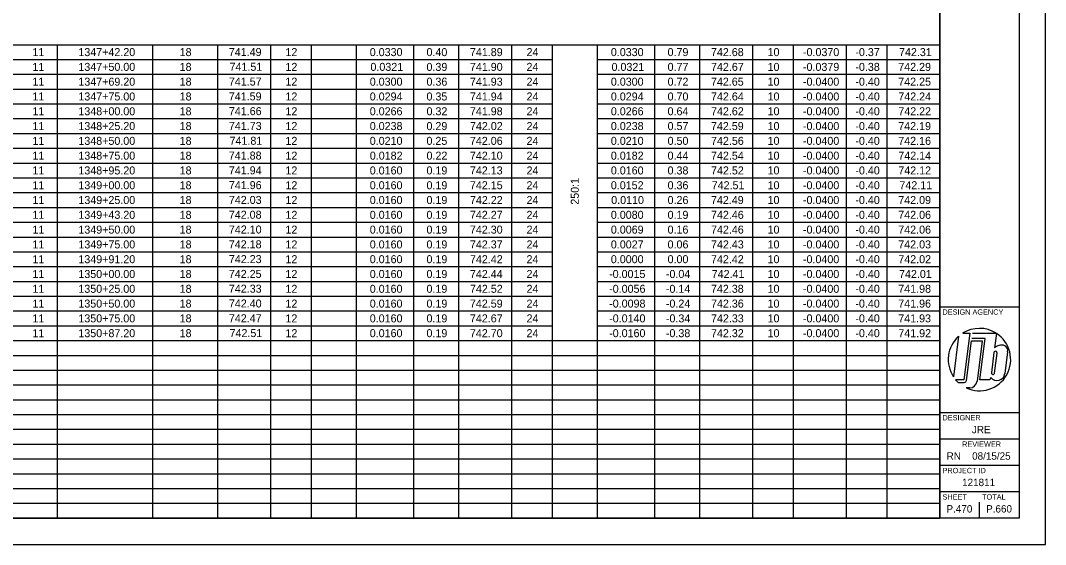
# Model space of a CAD drawing. Extents: x 0 to 34, y 0 to 22.
# Drawn here: x 14.6 to 34, y 0 to 9.92 of the extents above; entities that cross this region are included whole.
import ezdxf

# ---------------------------------------------------------------- set-up
doc = ezdxf.new("R2010")
doc.units = 0
for name, color, linetype in [('SH_Border', 7, 'Continuous'), ('SH_Cut_Line', 7, 'Continuous'), ('SH_Data', 7, 'Continuous'), ('SH_Text', 7, 'Continuous')]:
    doc.layers.add(name, color=color, linetype=linetype)

msp = doc.modelspace()

# ---------------------------------------------------------------- linework, layer by layer
at = {"layer": 'SH_Border'}
for p, q in [((32, 0.5), (32, 21.5)), ((32, 4.5), (33.5, 4.5)), ((32, 2.5), (33.5, 2.5)), ((32, 2), (33.5, 2)), ((32, 1.5), (33.5, 1.5)), ((32, 1), (33.5, 1))]:
    msp.add_line(p, q, dxfattribs=at)
msp.add_lwpolyline([(1.5, 21.5), (33.5, 21.5), (33.5, 0.5), (1.5, 0.5)], close=True, dxfattribs=at)
at = {"layer": 'SH_Cut_Line'}
msp.add_lwpolyline([(0, 0), (34, 0), (34, 22), (0, 22)], close=True, dxfattribs=at)
at = {"layer": 'SH_Data'}
for p, q in [((32.356, 3.94), (32.259, 3.171)), ((32.432, 3.998), (32.567, 3.998)), ((32.567, 3.998), (32.456, 3.118)), ((32.857, 3.896), (32.604, 3.896)), ((32.617, 4), (33.065, 4)), ((32.758, 3.118), (32.857, 3.896)), ((33.07, 3.996), (33.036, 3.72)), ((32.504, 3.104), (32.599, 3.855)), ((32.599, 3.855), (32.801, 3.855)), ((32.801, 3.855), (32.704, 3.089)), ((32.75, 3.5), (32.75, 3.5)), ((33.024, 3.631), (32.976, 3.25)), ((33.036, 3.243), (33.084, 3.624)), ((33.283, 3.648), (33.231, 3.237)), ((32.456, 3.118), (32.299, 3.118)), ((32.947, 3.118), (32.758, 3.118)), ((32.964, 3.161), (32.947, 3.118)), ((32.347, 3.068), (32.463, 3.068)), ((32.565, 2.966), (32.498, 2.966)), ((32.75, 0.5), (32.75, 0.8)), ((32.375, 0.675), (32.375, 0.675))]:
    msp.add_line(p, q, dxfattribs=at)
for centre, radius, start, end in [((32.75, 3.5), 0.591, 57.726, 122.5688), ((32.75, 3.5), 0.591, 131.8253, 213.7822), ((32.75, 3.5), 0.591, 244.7646, 57.1575), ((33.17, 3.586), 0.19, 105.9444, 135.0487), ((33.164, 3.6), 0.175, 66.6782, 105.4185), ((33.177, 3.669), 0.108, 349.2072, 58.7163), ((33.054, 3.628), 0.0301, 352.3298, 173.2777), ((32.75, 3.5), 0.591, 220.2786, 227.0158), ((33.082, 3.255), 0.151, 218.6264, 353.0883), ((33.006, 3.246), 0.0301, 172.3335, 353.274), ((32.463, 3.109), 0.0417, 270, 352.8038), ((32.565, 3.106), 0.141, 270, 352.8038)]:
    msp.add_arc(centre, radius, start, end, dxfattribs=at)
at = {"layer": 'SH_Text'}
for p, q in [((32, 20.281), (32, 0.5)), ((7.18, 9.46), (32, 9.46)), ((15.289, 9.46), (15.289, 0.5)), ((17.095, 9.46), (17.095, 0.5)), ((18.326, 9.46), (18.326, 0.5)), ((19.327, 9.46), (19.327, 0.5)), ((20.099, 9.46), (20.099, 0.5)), ((20.952, 9.46), (20.952, 0.5)), ((22.036, 9.46), (22.036, 0.5)), ((22.889, 9.46), (22.889, 0.5)), ((23.891, 9.46), (23.891, 0.5)), ((24.662, 9.46), (24.662, 0.5)), ((25.516, 9.46), (25.516, 0.5)), ((26.599, 9.46), (26.599, 0.5)), ((27.453, 9.46), (27.453, 0.5)), ((28.454, 9.46), (28.454, 0.5)), ((29.226, 9.46), (29.226, 0.5)), ((30.227, 9.46), (30.227, 0.5)), ((30.999, 9.46), (30.999, 0.5)), ((1.5, 9.18), (24.662, 9.18)), ((25.516, 9.18), (32, 9.18)), ((1.5, 8.9), (24.662, 8.9)), ((25.516, 8.9), (32, 8.9)), ((1.5, 8.62), (24.662, 8.62)), ((25.516, 8.62), (32, 8.62)), ((1.5, 8.34), (24.662, 8.34)), ((25.516, 8.34), (32, 8.34)), ((1.5, 8.06), (24.662, 8.06)), ((25.516, 8.06), (32, 8.06)), ((1.5, 7.78), (24.662, 7.78)), ((25.516, 7.78), (32, 7.78)), ((1.5, 7.5), (24.662, 7.5)), ((25.516, 7.5), (32, 7.5)), ((1.5, 7.22), (24.662, 7.22)), ((25.516, 7.22), (32, 7.22)), ((1.5, 6.94), (24.662, 6.94)), ((25.516, 6.94), (32, 6.94)), ((1.5, 6.66), (24.662, 6.66)), ((25.516, 6.66), (32, 6.66)), ((1.5, 6.38), (24.662, 6.38)), ((25.516, 6.38), (32, 6.38)), ((1.5, 6.1), (24.662, 6.1)), ((25.516, 6.1), (32, 6.1)), ((1.5, 5.82), (24.662, 5.82)), ((25.516, 5.82), (32, 5.82)), ((1.5, 5.54), (24.662, 5.54)), ((25.516, 5.54), (32, 5.54)), ((1.5, 5.26), (24.662, 5.26)), ((25.516, 5.26), (32, 5.26)), ((1.5, 4.98), (24.662, 4.98)), ((25.516, 4.98), (32, 4.98)), ((1.5, 4.7), (24.662, 4.7)), ((25.516, 4.7), (32, 4.7)), ((1.5, 4.42), (24.662, 4.42)), ((25.516, 4.42), (32, 4.42)), ((1.5, 4.14), (24.662, 4.14)), ((25.516, 4.14), (32, 4.14)), ((1.5, 3.86), (32, 3.86)), ((1.5, 3.58), (32, 3.58)), ((1.5, 3.3), (32, 3.3)), ((1.5, 3.02), (32, 3.02)), ((1.5, 2.74), (32, 2.74)), ((1.5, 2.46), (32, 2.46)), ((1.5, 2.18), (32, 2.18)), ((1.5, 1.9), (32, 1.9)), ((1.5, 1.62), (32, 1.62)), ((1.5, 1.34), (32, 1.34)), ((1.5, 1.06), (32, 1.06)), ((1.5, 0.78), (32, 0.78)), ((1.5, 0.5), (32, 0.5))]:
    msp.add_line(p, q, dxfattribs=at)

# ---------------------------------------------------------------- texts
at = {"layer": 'SH_Data'}
for s, height, p in [('DESIGN AGENCY', 0.1, (32.05, 4.35)), ('DESIGNER', 0.1, (32.05, 2.35)), ('JRE', 0.14, (32.607, 2.105)), ('REVIEWER', 0.1, (32.422, 1.85)), ('08/15/25', 0.14, (32.611, 1.605)), ('RN', 0.14, (32.128, 1.605)), ('PROJECT ID', 0.1, (32.05, 1.35)), ('121811', 0.14, (32.421, 1.105)), ('SHEET', 0.1, (32.05, 0.85)), ('TOTAL', 0.1, (32.8, 0.85)), ('P.470', 0.14, (32.126, 0.605)), ('P.660', 0.14, (32.876, 0.605))]:
    msp.add_text(s, height=height, dxfattribs=at).set_placement(p)
at = {"layer": 'SH_Text'}
for s, p in [('11', (14.822, 9.244)), ('1347+42.20', (15.692, 9.244)), ('18', (17.609, 9.244)), ('741.49', (18.54, 9.246)), ('12', (19.612, 9.244)), ('0.0330', (21.208, 9.244)), ('0.40', (22.282, 9.244)), ('741.89', (23.104, 9.244)), ('24', (24.176, 9.244)), ('0.0330', (25.772, 9.244)), ('0.79', (26.846, 9.244)), ('742.68', (27.667, 9.244)), ('10', (28.739, 9.244)), ('-0.0370', (29.409, 9.244)), ('-0.37', (30.401, 9.244)), ('742.31', (31.227, 9.244)), ('11', (14.822, 8.964)), ('1347+50.00', (15.692, 8.964)), ('18', (17.609, 8.964)), ('741.51', (18.554, 8.966)), ('12', (19.612, 8.964)), ('0.0321', (21.221, 8.964)), ('0.39', (22.282, 8.964)), ('741.90', (23.104, 8.964)), ('24', (24.176, 8.964)), ('0.0321', (25.785, 8.964)), ('0.77', (26.846, 8.964)), ('742.67', (27.668, 8.964)), ('10', (28.739, 8.964)), ('-0.0379', (29.409, 8.964)), ('-0.38', (30.401, 8.964)), ('742.29', (31.213, 8.964)), ('11', (14.822, 8.684)), ('1347+69.20', (15.692, 8.684)), ('18', (17.609, 8.684)), ('741.57', (18.541, 8.686)), ('12', (19.612, 8.684)), ('0.0300', (21.208, 8.684)), ('0.36', (22.282, 8.684)), ('741.93', (23.104, 8.684)), ('24', (24.176, 8.684)), ('0.0300', (25.772, 8.684)), ('0.72', (26.846, 8.684)), ('742.65', (27.667, 8.684)), ('10', (28.739, 8.684)), ('-0.0400', (29.409, 8.684)), ('-0.40', (30.401, 8.684)), ('742.25', (31.213, 8.684)), ('11', (14.822, 8.404)), ('1347+75.00', (15.692, 8.404)), ('18', (17.609, 8.404)), ('741.59', (18.54, 8.406)), ('12', (19.612, 8.404)), ('0.0294', (21.208, 8.404)), ('0.35', (22.282, 8.404)), ('741.94', (23.104, 8.404)), ('24', (24.176, 8.404)), ('0.0294', (25.772, 8.404)), ('0.70', (26.846, 8.404)), ('742.64', (27.668, 8.404)), ('10', (28.739, 8.404)), ('-0.0400', (29.409, 8.404)), ('-0.40', (30.401, 8.404)), ('742.24', (31.214, 8.404)), ('11', (14.822, 8.124)), ('1348+00.00', (15.692, 8.124)), ('18', (17.609, 8.124)), ('741.66', (18.541, 8.126)), ('12', (19.612, 8.124)), ('0.0266', (21.208, 8.124)), ('0.32', (22.283, 8.124)), ('741.98', (23.104, 8.124)), ('24', (24.176, 8.124)), ('0.0266', (25.772, 8.124)), ('0.64', (26.846, 8.124)), ('742.62', (27.668, 8.124)), ('10', (28.739, 8.124)), ('-0.0400', (29.409, 8.124)), ('-0.40', (30.401, 8.124)), ('742.22', (31.214, 8.124)), ('11', (14.822, 7.844)), ('1348+25.20', (15.692, 7.844)), ('18', (17.609, 7.844)), ('741.73', (18.541, 7.846)), ('12', (19.612, 7.844)), ('0.0238', (21.208, 7.844)), ('0.29', (22.282, 7.844)), ('742.02', (23.105, 7.844)), ('24', (24.176, 7.844)), ('0.0238', (25.772, 7.844)), ('0.57', (26.846, 7.844)), ('742.59', (27.667, 7.844)), ('10', (28.739, 7.844)), ('-0.0400', (29.409, 7.844)), ('-0.40', (30.401, 7.844)), ('742.19', (31.213, 7.844)), ('11', (14.822, 7.564)), ('1348+50.00', (15.692, 7.564)), ('18', (17.609, 7.564)), ('741.81', (18.554, 7.566)), ('12', (19.612, 7.564)), ('0.0210', (21.208, 7.564)), ('0.25', (22.282, 7.564)), ('742.06', (23.104, 7.564)), ('24', (24.176, 7.564)), ('0.0210', (25.772, 7.564)), ('0.50', (26.846, 7.564)), ('742.56', (27.668, 7.564)), ('10', (28.739, 7.564)), ('-0.0400', (29.409, 7.564)), ('-0.40', (30.401, 7.564)), ('742.16', (31.213, 7.564)), ('11', (14.822, 7.284)), ('1348+75.00', (15.692, 7.284)), ('18', (17.609, 7.284)), ('741.88', (18.54, 7.286)), ('12', (19.612, 7.284)), ('0.0182', (21.209, 7.284)), ('0.22', (22.283, 7.284)), ('742.10', (23.104, 7.284)), ('24', (24.176, 7.284)), ('0.0182', (25.772, 7.284)), ('0.44', (26.846, 7.284)), ('742.54', (27.668, 7.284)), ('10', (28.739, 7.284)), ('-0.0400', (29.409, 7.284)), ('-0.40', (30.401, 7.284)), ('742.14', (31.214, 7.284)), ('11', (14.822, 7.004)), ('1348+95.20', (15.692, 7.004)), ('18', (17.609, 7.004)), ('741.94', (18.541, 7.006)), ('12', (19.612, 7.004)), ('0.0160', (21.208, 7.004)), ('0.19', (22.282, 7.004)), ('742.13', (23.104, 7.004)), ('24', (24.176, 7.004)), ('0.0160', (25.772, 7.004)), ('0.38', (26.846, 7.004)), ('742.52', (27.668, 7.004)), ('10', (28.739, 7.004)), ('-0.0400', (29.409, 7.004)), ('-0.40', (30.401, 7.004)), ('742.12', (31.214, 7.004)), ('11', (14.822, 6.724)), ('1349+00.00', (15.692, 6.724)), ('18', (17.609, 6.724)), ('741.96', (18.541, 6.726)), ('12', (19.612, 6.724)), ('0.0160', (21.208, 6.724)), ('0.19', (22.282, 6.724)), ('742.15', (23.104, 6.724)), ('24', (24.176, 6.724)), ('0.0152', (25.772, 6.724)), ('0.36', (26.846, 6.724)), ('742.51', (27.681, 6.724)), ('10', (28.739, 6.724)), ('-0.0400', (29.409, 6.724)), ('-0.40', (30.401, 6.724)), ('742.11', (31.234, 6.724)), ('1349+25.00', (15.692, 6.444)), ('18', (17.609, 6.444)), ('742.03', (18.541, 6.446)), ('12', (19.612, 6.444)), ('0.0160', (21.208, 6.444)), ('0.19', (22.282, 6.444)), ('742.22', (23.105, 6.444)), ('24', (24.176, 6.444)), ('0.0110', (25.779, 6.444)), ('0.26', (26.846, 6.444)), ('742.49', (27.667, 6.444)), ('10', (28.739, 6.444)), ('-0.0400', (29.409, 6.444)), ('-0.40', (30.401, 6.444)), ('742.09', (31.213, 6.444)), ('11', (14.822, 6.444)), ('11', (14.822, 6.164)), ('1349+43.20', (15.692, 6.164)), ('18', (17.609, 6.164)), ('742.08', (18.54, 6.166)), ('12', (19.612, 6.164)), ('0.0160', (21.208, 6.164)), ('0.19', (22.282, 6.164)), ('742.27', (23.104, 6.164)), ('24', (24.176, 6.164)), ('0.0080', (25.772, 6.164)), ('0.19', (26.846, 6.164)), ('742.46', (27.668, 6.164)), ('10', (28.739, 6.164)), ('-0.0400', (29.409, 6.164)), ('-0.40', (30.401, 6.164)), ('742.06', (31.213, 6.164)), ('11', (14.822, 5.884)), ('1349+50.00', (15.692, 5.884)), ('18', (17.609, 5.884)), ('742.10', (18.541, 5.886)), ('12', (19.612, 5.884)), ('0.0160', (21.208, 5.884)), ('0.19', (22.282, 5.884)), ('742.30', (23.104, 5.884)), ('24', (24.176, 5.884)), ('0.0069', (25.772, 5.884)), ('0.16', (26.846, 5.884)), ('742.46', (27.668, 5.884)), ('10', (28.739, 5.884)), ('-0.0400', (29.409, 5.884)), ('-0.40', (30.401, 5.884)), ('742.06', (31.213, 5.884)), ('11', (14.822, 5.604)), ('1349+75.00', (15.692, 5.604)), ('18', (17.609, 5.604)), ('742.18', (18.54, 5.606)), ('12', (19.612, 5.604)), ('0.0160', (21.208, 5.604)), ('0.19', (22.282, 5.604)), ('742.37', (23.104, 5.604)), ('24', (24.176, 5.604)), ('0.0027', (25.772, 5.604)), ('0.06', (26.846, 5.604)), ('742.43', (27.668, 5.604)), ('10', (28.739, 5.604)), ('-0.0400', (29.409, 5.604)), ('-0.40', (30.401, 5.604)), ('742.03', (31.213, 5.604)), ('11', (14.822, 5.324)), ('1349+91.20', (15.692, 5.324)), ('18', (17.609, 5.324)), ('742.23', (18.541, 5.326)), ('12', (19.612, 5.324)), ('0.0160', (21.208, 5.324)), ('0.19', (22.282, 5.324)), ('742.42', (23.105, 5.324)), ('24', (24.176, 5.324)), ('0.0000', (25.772, 5.324)), ('0.00', (26.846, 5.324)), ('742.42', (27.668, 5.324)), ('10', (28.739, 5.324)), ('-0.0400', (29.409, 5.324)), ('-0.40', (30.401, 5.324)), ('742.02', (31.214, 5.324)), ('11', (14.822, 5.044)), ('1350+00.00', (15.692, 5.044)), ('18', (17.609, 5.044)), ('742.25', (18.54, 5.046)), ('12', (19.612, 5.044)), ('0.0160', (21.208, 5.044)), ('0.19', (22.282, 5.044)), ('742.44', (23.104, 5.044)), ('24', (24.176, 5.044)), ('-0.0015', (25.739, 5.044)), ('-0.04', (26.814, 5.044)), ('742.41', (27.681, 5.044)), ('10', (28.739, 5.044)), ('-0.0400', (29.409, 5.044)), ('-0.40', (30.401, 5.044)), ('742.01', (31.227, 5.044)), ('11', (14.822, 4.764)), ('1350+25.00', (15.692, 4.764)), ('18', (17.609, 4.764)), ('742.33', (18.541, 4.766)), ('12', (19.612, 4.764)), ('0.0160', (21.208, 4.764)), ('0.19', (22.282, 4.764)), ('742.52', (23.105, 4.764)), ('24', (24.176, 4.764)), ('-0.0056', (25.74, 4.764)), ('-0.14', (26.814, 4.764)), ('742.38', (27.667, 4.764)), ('10', (28.739, 4.764)), ('-0.0400', (29.409, 4.764)), ('-0.40', (30.401, 4.764)), ('741.98', (31.213, 4.764)), ('11', (14.822, 4.484)), ('1350+50.00', (15.692, 4.484)), ('18', (17.609, 4.484)), ('742.40', (18.541, 4.486)), ('12', (19.612, 4.484)), ('0.0160', (21.208, 4.484)), ('0.19', (22.282, 4.484)), ('742.59', (23.104, 4.484)), ('24', (24.176, 4.484)), ('-0.0098', (25.74, 4.484)), ('-0.24', (26.814, 4.484)), ('742.36', (27.668, 4.484)), ('10', (28.739, 4.484)), ('-0.0400', (29.409, 4.484)), ('-0.40', (30.401, 4.484)), ('741.96', (31.213, 4.484)), ('11', (14.822, 4.204)), ('1350+75.00', (15.692, 4.204)), ('18', (17.609, 4.204)), ('742.47', (18.541, 4.206)), ('12', (19.612, 4.204)), ('0.0160', (21.208, 4.204)), ('0.19', (22.282, 4.204)), ('742.67', (23.104, 4.204)), ('24', (24.176, 4.204)), ('-0.0140', (25.74, 4.204)), ('-0.34', (26.814, 4.204)), ('742.33', (27.668, 4.204)), ('10', (28.739, 4.204)), ('-0.0400', (29.409, 4.204)), ('-0.40', (30.401, 4.204)), ('741.93', (31.213, 4.204)), ('11', (14.822, 3.924)), ('1350+87.20', (15.692, 3.924)), ('18', (17.609, 3.924)), ('742.51', (18.554, 3.926)), ('12', (19.612, 3.924)), ('0.0160', (21.208, 3.924)), ('0.19', (22.282, 3.924)), ('742.70', (23.104, 3.924)), ('24', (24.176, 3.924)), ('-0.0160', (25.74, 3.924)), ('-0.38', (26.814, 3.924)), ('742.32', (27.668, 3.924)), ('10', (28.739, 3.924)), ('-0.0400', (29.409, 3.924)), ('-0.40', (30.401, 3.924)), ('741.92', (31.214, 3.924))]:
    msp.add_text(s, height=0.1515, dxfattribs=at).set_placement(p)
msp.add_text('250:1', height=0.151, rotation=90, dxfattribs=at).set_placement((25.165, 6.432))

doc.saveas('drawing.dxf')
